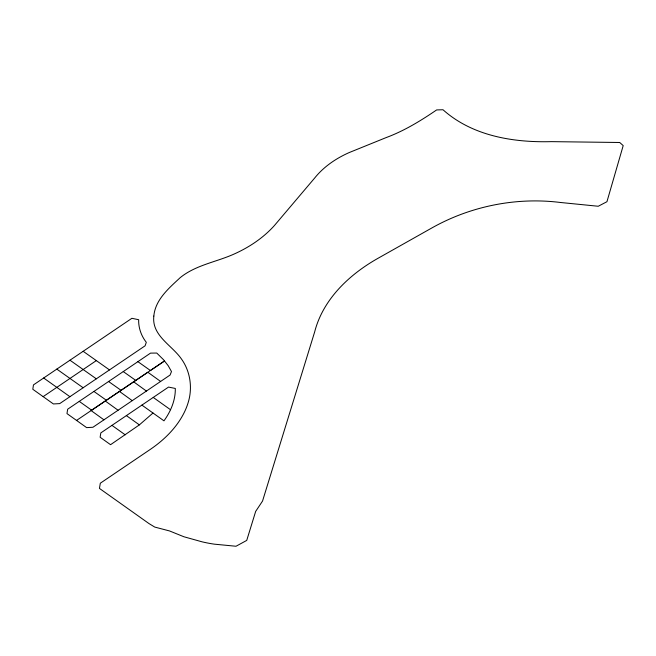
<?xml version="1.0" encoding="UTF-8"?>
<svg xmlns="http://www.w3.org/2000/svg" width="656" height="656" viewBox="0 0 656 656"><rect width="100%" height="100%" fill="white"/><g stroke="black" fill="none" stroke-linecap="round" stroke-linejoin="round"><path stroke-width="0.98" d="M141.901 405.105L168.526 387.081L175.308 388.45C175.554 400.193 170.765 411.46 163.967 420.832L141.901 405.105L100.827 432.903L100.114 437.249L110.561 444.694L139.384 424.875L152.996 413.009M83.156 351.296L131.897 318.299L138.67 319.718C138.391 327.852 141.294 335.954 146.304 342.325L145.091 345.81L59.704 403.612L53.398 403.948L32.8 389.27L33.464 384.9L83.156 351.296L109.495 369.91M43.148 396.634L96.325 360.595M79.253 401.374L150.527 353.117L156.759 353.051L163.524 359.718L168.239 365.761L171.487 371.567L170.076 375.043L92.931 427.261L86.633 427.622L66.978 413.6L67.658 409.221L79.253 401.374L91.668 410.205L147.838 372.239L160.613 381.448M76.547 420.43L105.288 401.005L118.072 410.246M93.931 391.435L106.387 400.258L164.541 360.956L150.413 370.509L137.899 361.661M91.668 410.205L91.11 410.574L103.919 419.815M123.254 371.583L135.767 380.406M108.593 381.513L121.081 390.328M69.971 360.21L96.325 378.824M56.81 369.107L83.132 387.753M43.665 378.004L69.93 396.7M153.233 397.421L170.519 409.738M126.378 415.609L139.384 424.875M111.955 425.367L125.198 434.821M133.66 381.825L146.411 391.058M119.466 391.419L132.225 400.652M153.832 316.053C151.536 335.601 171.774 345.056 181.392 358.906C190.379 371.386 192.725 387.975 188.157 402.604A109.691 72.398 -13 0 1 184.746 411.443C177.095 427.491 163.934 440.291 149.306 450.073L100.319 483.21L99.45 488.417L149.002 523.586L154.767 527.08L169.56 530.95L183.901 536.756L202.048 541.823A125.624 82.91 -13 0 0 214.282 544.16L236.004 546.251L246.73 540.413L255.668 511.401L262.539 501.061L314.659 331.928C323.023 299.251 349.254 274.552 377.758 258.439L431.312 228.263C470.204 206.189 516.264 196.907 560.659 202.507L598.247 206.255L606.948 201.704L623.2 145.599L619.715 142.491L551.327 141.639C513.254 142.664 472.336 136.005 442.997 109.749L436.634 109.929C420.783 120.761 404.268 130.864 386.195 137.571L349.181 152.569C336.011 158.399 323.728 166.706 314.675 178.03L274.405 225.541C265.549 235.422 254.733 243.417 243.064 249.657A99.655 65.772 -13 0 1 231.552 255.159C214.34 262.359 195.045 265.606 180.22 277.636C169.035 288.091 155.283 299.62 153.832 316.053"/></g></svg>
